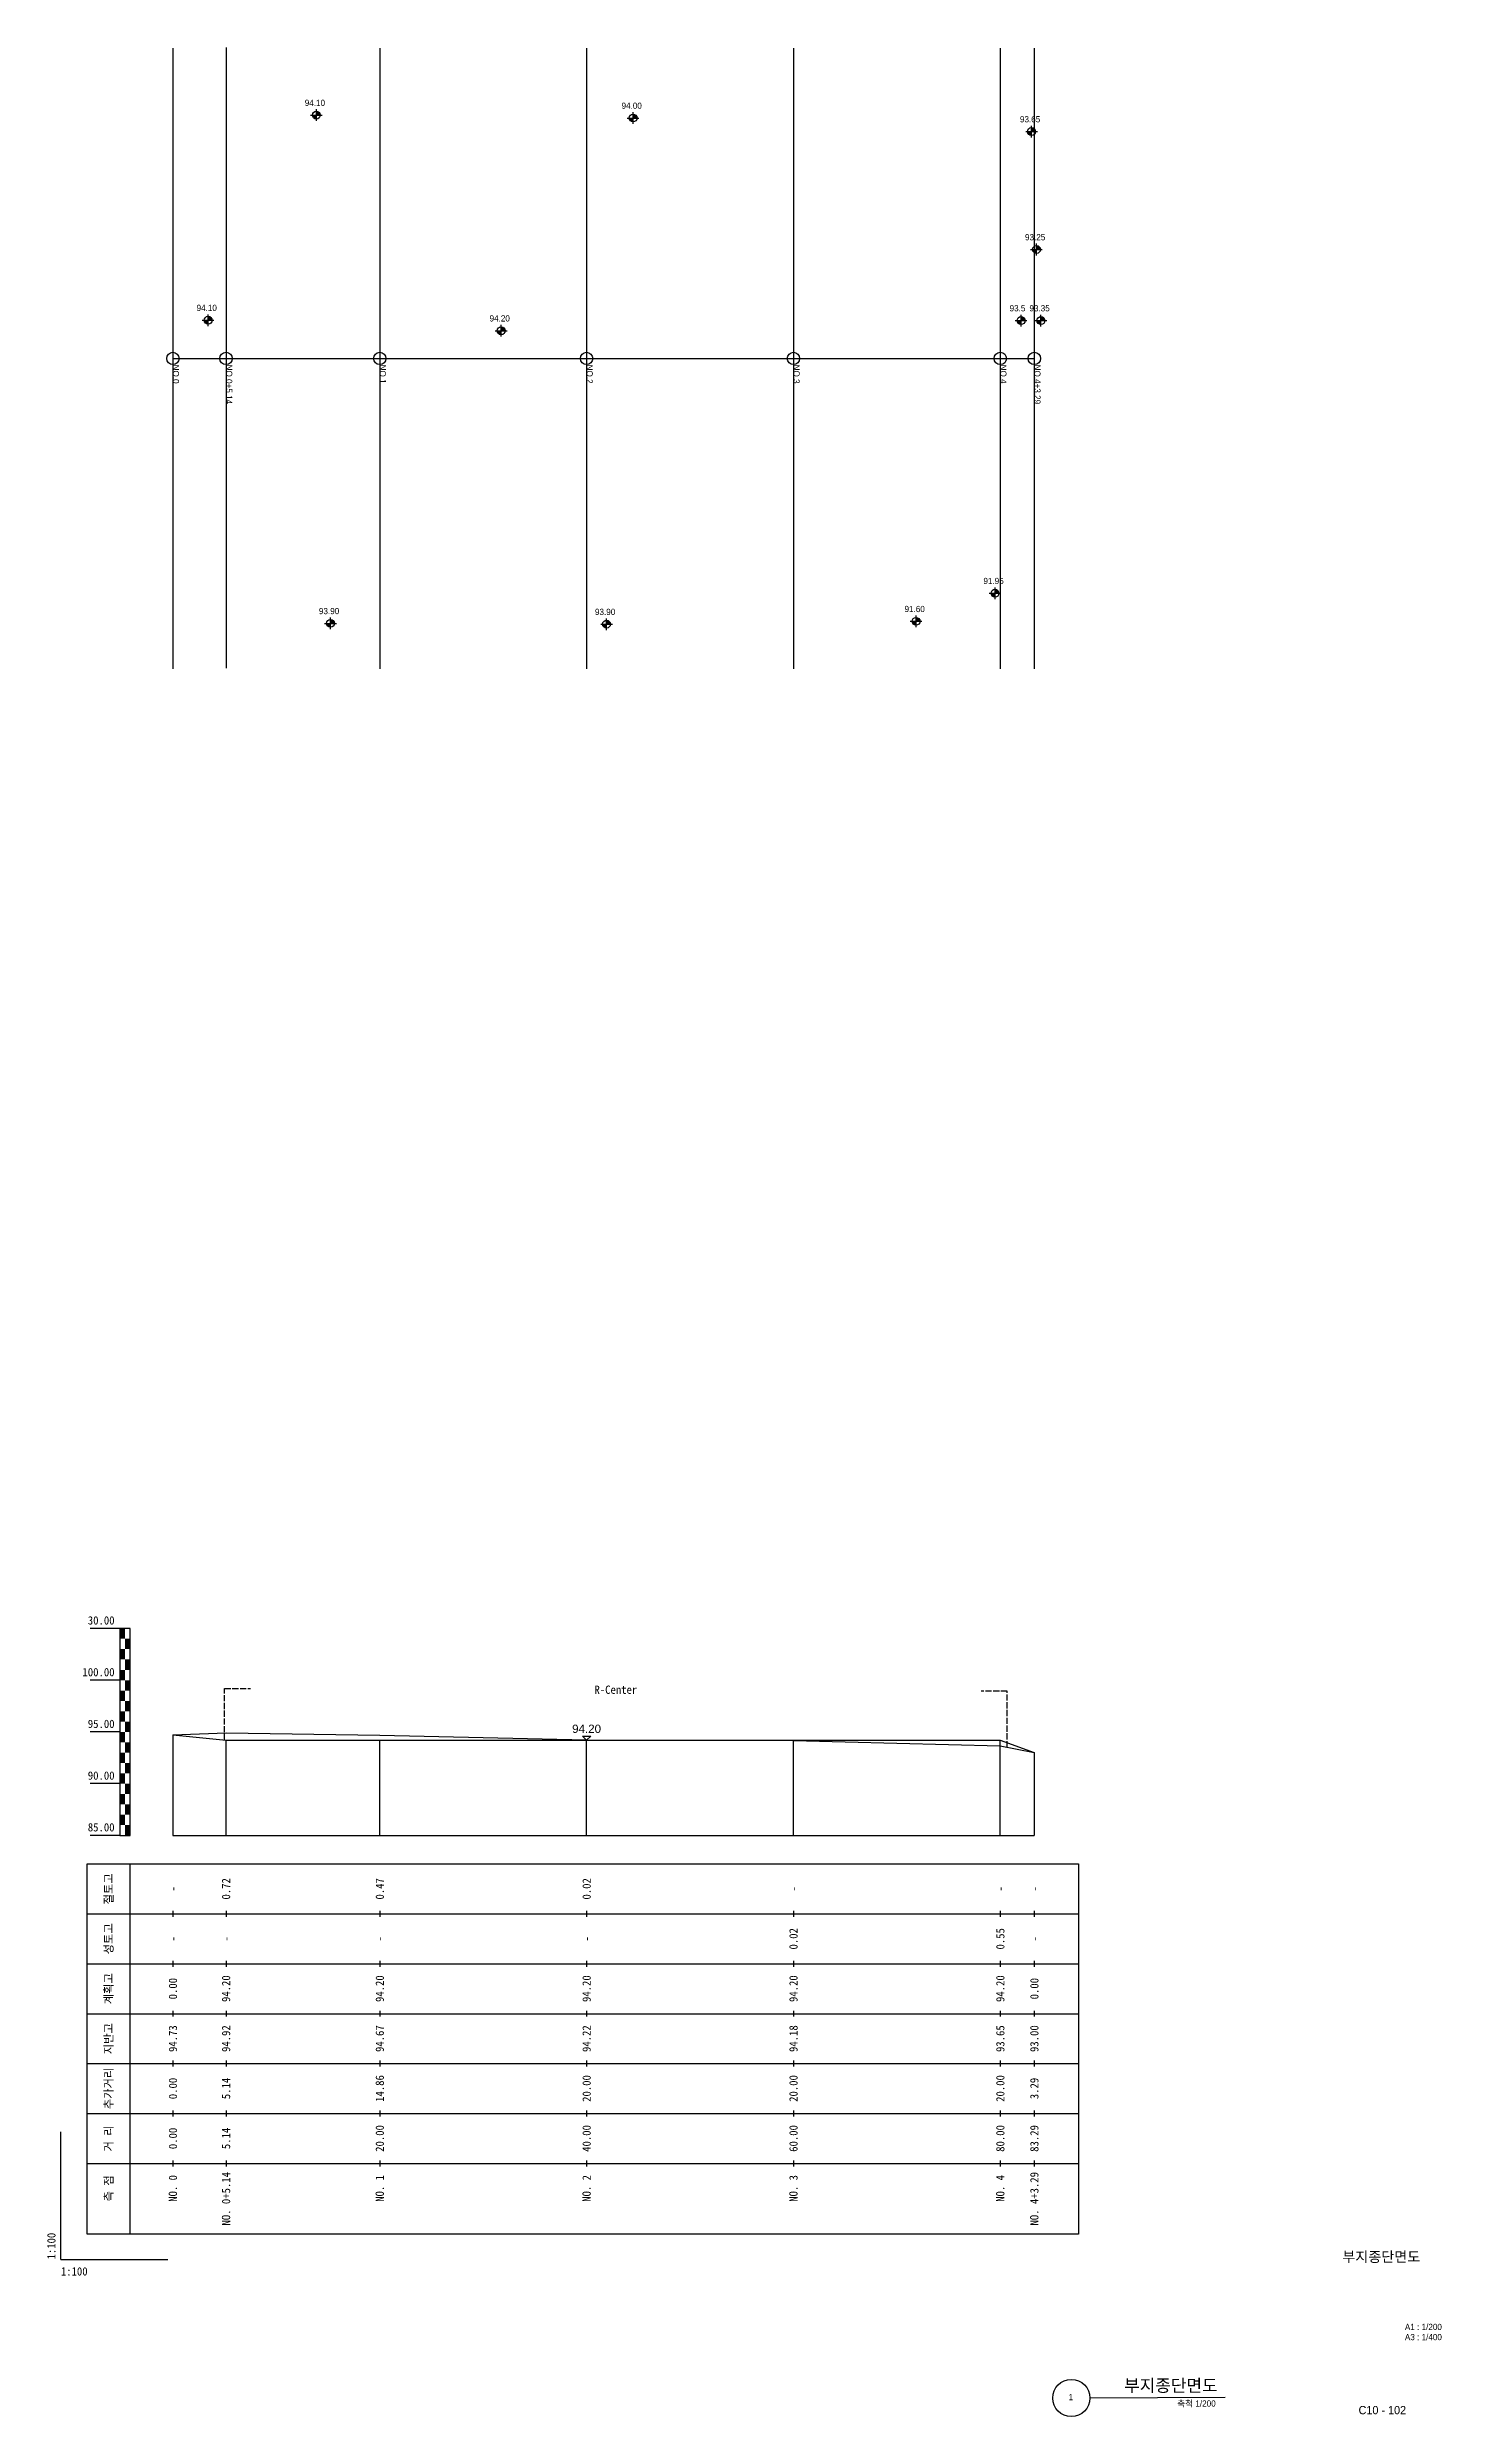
# Model space of a CAD drawing. Header units: inches. Extents: x 25 to 160, y -354 to -125.
import ezdxf
from ezdxf.enums import TextEntityAlignment as Align

# ---------------------------------------------------------------- set-up
doc = ezdxf.new("R2010")
doc.units = ezdxf.units.IN
doc.header["$MEASUREMENT"] = 0
doc.linetypes.add('ACAD_ISO02W100', pattern=[15, 12, -3])
for name, color, linetype in [('-$-FH', 2, 'Continuous'), ('-C-계획고', 3, 'Continuous'), ('-C-지반고', 1, 'Continuous'), ('-C-측점', 6, 'Continuous'), ('_CR_인출선', 1, 'Continuous'), ('_CR_종단테이블가는선', 1, 'Continuous'), ('_CR_종단테이블굵은선', 4, 'Continuous'), ('_CR_종단테이블내용문자', 3, 'Continuous'), ('_CR_종단테이블제목문자', 6, 'Continuous'), ('_CR_폴대', 4, 'Continuous'), ('XR-SHEET$1$SHT', 5, 'Continuous')]:
    doc.layers.add(name, color=color, linetype=linetype)
doc.styles.get("Standard").update_dxf_attribs({"font": 'arial_0.ttf'})
doc.styles.add('돋움', font='DotumChe.TTF')
doc.styles.add('돋음', font='Dotum.ttf')

# ---------------------------------------------------------------- blocks, each defined once
blk = doc.blocks.new('공사사')
at = {"layer": '-$-FH'}
h = blk.add_hatch(color=256, dxfattribs=at)
h.paths.add_polyline_path([(0, 0), (0.71, 0, 0.414214), (0, 0.71)])
h.paths.add_polyline_path([(0, -0.71), (0, 0), (-0.71, 0, 0.414214)])
for p, q in [((-1.06, 0), (1.06, 0)), ((0, -1.06), (0, 1.06))]:
    blk.add_line(p, q, dxfattribs=at)
blk.add_circle((0, 0), 0.713, dxfattribs=at)
blk = doc.blocks.new('A$C4e7437a8')
at = {"layer": '-C-계획고', "color": 7}
blk.add_lwpolyline([(0.4, 0.39), (0, 0), (-0.4, 0.39)], close=True, dxfattribs=at)
blk.add_text('94.20', height=0.8, dxfattribs=at).set_placement((0, 1.1), align=Align.MIDDLE_CENTER)

msp = doc.modelspace()

# ---------------------------------------------------------------- linework, layer by layer
at = {"layer": '-C-지반고', "linetype": 'ACAD_ISO02W100', "ltscale": 0.05}
for points in [[(42.18, -289), (42.18, -284), (44.68, -284)], [(117.85, -289.69), (117.85, -284.27), (115.35, -284.27)]]:
    msp.add_lwpolyline(points, dxfattribs=at)
at = {"layer": '-C-측점'}
for points in [[(37.19, -125.44), (37.19, -185.44)], [(42.33, -125.37), (42.33, -185.37)], [(57.19, -125.44), (57.19, -185.44)], [(77.19, -125.44), (77.19, -185.44)], [(97.19, -125.44), (97.19, -185.44)], [(117.19, -125.44), (117.19, -185.44)], [(120.48, -125.44), (120.48, -185.44)], [(37.19, -155.44), (120.48, -155.44)]]:
    msp.add_lwpolyline(points, dxfattribs=at)
for centre in [(37.19, -155.44), (42.33, -155.44), (57.19, -155.44), (77.19, -155.44), (97.19, -155.44), (117.19, -155.44), (120.48, -155.44)]:
    msp.add_circle(centre, 0.6, dxfattribs=at)
at = {"color": 1}
msp.add_lwpolyline([(37.19, -288.48), (42.33, -288.29), (57.19, -288.54), (77.19, -288.99), (97.19, -289.03), (117.19, -289.56), (120.48, -290.21)], dxfattribs=at)
at = {"color": 3}
msp.add_lwpolyline([(37.19, -288.48), (42.33, -289.01), (57.19, -289.01), (77.19, -289.01), (97.19, -289.01), (117.19, -289.01), (120.48, -290.21)], dxfattribs=at)
at = {"color": 2}
for points in [[(37.19, -288.48), (37.19, -298.21)], [(42.33, -298.21), (42.33, -289.01)], [(57.19, -298.21), (57.19, -289.01)], [(77.19, -298.21), (77.19, -289.01)], [(77.19, -298.21), (77.19, -289.01)], [(97.19, -298.21), (97.19, -289.01)], [(117.19, -298.21), (117.19, -289.01)], [(120.48, -290.21), (120.48, -298.21)], [(37.19, -298.21), (120.48, -298.21)]]:
    msp.add_lwpolyline(points, dxfattribs=at)
at = {"layer": '_CR_인출선', "flags": 128}
for points in [[(26.36, -339.21, 0, 0, 0), (26.36, -327.9, 0.517, 0, 0), (26.36, -326.87, 0, 0, 0)], [(26.36, -339.21, 0, 0, 0), (35.67, -339.21, 0.517, 0, 0), (36.7, -339.21, 0, 0, 0)]]:
    msp.add_lwpolyline(points, format="xyseb", dxfattribs=at)
for points in [[(26.36, -339.21), (26.36, -326.87)], [(26.36, -339.21), (36.7, -339.21)]]:
    msp.add_lwpolyline(points, dxfattribs=at)
at = {"layer": '_CR_종단테이블가는선'}
for p, q in [((28.91, -305.79), (124.74, -305.79)), ((28.91, -310.62), (124.74, -310.62)), ((28.91, -315.45), (124.74, -315.45)), ((28.91, -320.27), (124.74, -320.27)), ((28.91, -325.1), (124.74, -325.1)), ((28.91, -329.92), (124.74, -329.92))]:
    msp.add_line(p, q, dxfattribs=at)
at = {"layer": '_CR_종단테이블굵은선'}
for p, q in [((28.91, -336.75), (28.91, -300.97)), ((28.91, -300.97), (124.74, -300.97)), ((124.74, -300.97), (124.74, -336.75)), ((124.74, -336.75), (28.91, -336.75))]:
    msp.add_line(p, q, dxfattribs=at)
at = {"layer": '_CR_종단테이블굵은선', "flags": 128}
msp.add_lwpolyline([(33.05, -336.75), (33.05, -300.97)], dxfattribs=at)
at = {"layer": '_CR_종단테이블내용문자'}
for p, q in [((37.19, -305.5), (37.19, -306.08)), ((42.33, -305.5), (42.33, -306.08)), ((57.19, -305.5), (57.19, -306.08)), ((77.19, -305.5), (77.19, -306.08)), ((97.19, -305.5), (97.19, -306.08)), ((117.19, -305.5), (117.19, -306.08)), ((120.48, -305.5), (120.48, -306.08)), ((37.19, -310.33), (37.19, -310.91)), ((42.33, -310.33), (42.33, -310.91)), ((57.19, -310.33), (57.19, -310.91)), ((77.19, -310.33), (77.19, -310.91)), ((97.19, -310.33), (97.19, -310.91)), ((117.19, -310.33), (117.19, -310.91)), ((120.48, -310.33), (120.48, -310.91)), ((37.19, -315.16), (37.19, -315.73)), ((42.33, -315.16), (42.33, -315.73)), ((57.19, -315.16), (57.19, -315.73)), ((77.19, -315.16), (77.19, -315.73)), ((97.19, -315.16), (97.19, -315.73)), ((117.19, -315.16), (117.19, -315.73)), ((120.48, -315.16), (120.48, -315.73)), ((37.19, -319.98), (37.19, -320.56)), ((42.33, -319.98), (42.33, -320.56)), ((57.19, -319.98), (57.19, -320.56)), ((77.19, -319.98), (77.19, -320.56)), ((97.19, -319.98), (97.19, -320.56)), ((117.19, -319.98), (117.19, -320.56)), ((120.48, -319.98), (120.48, -320.56)), ((37.19, -324.81), (37.19, -325.39)), ((42.33, -324.81), (42.33, -325.39)), ((57.19, -324.81), (57.19, -325.39)), ((77.19, -324.81), (77.19, -325.39)), ((97.19, -324.81), (97.19, -325.39)), ((117.19, -324.81), (117.19, -325.39)), ((120.48, -324.81), (120.48, -325.39)), ((37.19, -329.63), (37.19, -330.21)), ((42.33, -329.63), (42.33, -330.21)), ((57.19, -329.63), (57.19, -330.21)), ((77.19, -329.63), (77.19, -330.21)), ((97.19, -329.63), (97.19, -330.21)), ((117.19, -329.63), (117.19, -330.21)), ((120.48, -329.63), (120.48, -330.21))]:
    msp.add_line(p, q, dxfattribs=at)
at = {"layer": '_CR_폴대', "flags": 128}
for points in [[(32.05, -278.21), (29.18, -278.21)], [(33.05, -298.21), (33.05, -278.21), (32.05, -278.21), (32.05, -298.21), (33.05, -298.21)], [(32.05, -283.21), (29.18, -283.21)], [(32.05, -288.21), (29.18, -288.21)], [(32.05, -293.21), (29.18, -293.21)], [(32.05, -298.21), (29.18, -298.21)]]:
    msp.add_lwpolyline(points, dxfattribs=at)
at = {"layer": '_CR_폴대'}
for points in [[(32.05, -278.21), (32.55, -278.21), (32.05, -279.21), (32.55, -279.21)], [(33.05, -279.21), (32.55, -279.21), (33.05, -280.21), (32.55, -280.21)], [(32.05, -280.21), (32.55, -280.21), (32.05, -281.21), (32.55, -281.21)], [(33.05, -281.21), (32.55, -281.21), (33.05, -282.21), (32.55, -282.21)], [(32.05, -282.21), (32.55, -282.21), (32.05, -283.21), (32.55, -283.21)], [(33.05, -283.21), (32.55, -283.21), (33.05, -284.21), (32.55, -284.21)], [(32.05, -284.21), (32.55, -284.21), (32.05, -285.21), (32.55, -285.21)], [(32.05, -286.21), (32.55, -286.21), (32.05, -287.21), (32.55, -287.21)], [(33.05, -285.21), (32.55, -285.21), (33.05, -286.21), (32.55, -286.21)], [(32.05, -288.21), (32.55, -288.21), (32.05, -289.21), (32.55, -289.21)], [(33.05, -287.21), (32.55, -287.21), (33.05, -288.21), (32.55, -288.21)], [(32.05, -290.21), (32.55, -290.21), (32.05, -291.21), (32.55, -291.21)], [(33.05, -289.21), (32.55, -289.21), (33.05, -290.21), (32.55, -290.21)], [(32.05, -292.21), (32.55, -292.21), (32.05, -293.21), (32.55, -293.21)], [(33.05, -291.21), (32.55, -291.21), (33.05, -292.21), (32.55, -292.21)], [(32.05, -294.21), (32.55, -294.21), (32.05, -295.21), (32.55, -295.21)], [(33.05, -293.21), (32.55, -293.21), (33.05, -294.21), (32.55, -294.21)], [(33.05, -295.21), (32.55, -295.21), (33.05, -296.21), (32.55, -296.21)], [(32.05, -296.21), (32.55, -296.21), (32.05, -297.21), (32.55, -297.21)], [(33.05, -297.21), (32.55, -297.21), (33.05, -298.21), (32.55, -298.21)]]:
    msp.add_solid(points, dxfattribs=at)
at = {"layer": 'XR-SHEET$1$SHT', "color": 7}
msp.add_line((125.86, -352.59), (138.93, -352.52), dxfattribs=at)
msp.add_circle((124.06, -352.6), 1.8, dxfattribs=at)

# ---------------------------------------------------------------- block references
at = {"layer": '-$-FH', "xscale": 0.5333333333493003, "yscale": 0.5333333333493003, "zscale": 0.5333333333493003}
for p in [(51.06, -131.92), (81.69, -132.2), (120.21, -133.51), (120.69, -144.91), (40.6, -151.75), (68.93, -152.76), (119.2, -151.78), (121.12, -151.78), (116.68, -178.14), (52.43, -181.05), (79.12, -181.13), (109.05, -180.85, 91.6)]:
    msp.add_blockref('공사사', p, dxfattribs=at)
msp.add_blockref('A$C4e7437a8', (77.19, -289.01))

# ---------------------------------------------------------------- texts
at = {"layer": '-$-FH', "style": '돋음'}
for s, p in [('94.10', (49.94, -131.03)), ('94.00', (80.57, -131.31)), ('93.65', (119.09, -132.62)), ('93.25', (119.58, -144.02)), ('94.10', (39.48, -150.85)), ('93.5', (118.09, -150.89)), ('93.35', (120.01, -150.89)), ('94.20', (67.81, -151.87)), ('91.95', (115.56, -177.25)), ('93.90', (51.31, -180.16)), ('93.90', (78, -180.24)), ('91.60', (107.93, -179.96, 91.6))]:
    msp.add_text(s, height=0.6, dxfattribs=at).set_placement(p)
at = {"layer": '-C-지반고', "color": 0, "style": '돋움'}
msp.add_text('R-Center', height=0.8, dxfattribs=at).set_placement((80.02, -284.13, -85.5), align=Align.MIDDLE_CENTER)
at = {"layer": '-C-측점', "style": '돋음'}
for s, p in [('NO.0', (37.19, -156.04)), ('NO.0+5.14', (42.33, -156.04)), ('NO.1', (57.19, -156.04)), ('NO.2', (77.19, -156.04)), ('NO.3', (97.19, -156.04)), ('NO.4', (117.19, -156.04)), ('NO.4+3.29', (120.48, -156.04))]:
    msp.add_text(s, height=0.6, rotation=270, dxfattribs=at).set_placement(p)
at = {"layer": '_CR_인출선', "style": '돋움'}
msp.add_text('1:100', height=0.8, rotation=90, dxfattribs=at).set_placement((25.84, -339.21))
msp.add_text('1:100', height=0.8, dxfattribs=at).set_placement((26.36, -340.76))
at = {"layer": '_CR_종단테이블내용문자', "style": '돋움'}
for s, p in [('-', (37.19, -303.38)), ('0.72', (42.33, -303.38)), ('0.47', (57.19, -303.38)), ('0.02', (77.19, -303.38)), ('-', (97.19, -303.38)), ('-', (117.19, -303.38)), ('-', (120.48, -303.38)), ('-', (37.19, -308.21)), ('-', (42.33, -308.21)), ('-', (57.19, -308.21)), ('-', (77.19, -308.21)), ('0.02', (97.19, -308.21)), ('0.55', (117.19, -308.21)), ('-', (120.48, -308.21)), ('0.00', (37.19, -313.03)), ('94.20', (42.33, -313.03)), ('94.20', (57.19, -313.03)), ('94.20', (77.19, -313.03)), ('94.20', (97.19, -313.03)), ('94.20', (117.19, -313.03)), ('0.00', (120.48, -313.03)), ('94.73', (37.19, -317.86)), ('94.92', (42.33, -317.86)), ('94.67', (57.19, -317.86)), ('94.22', (77.19, -317.86)), ('94.18', (97.19, -317.86)), ('93.65', (117.19, -317.86)), ('93.00', (120.48, -317.86)), ('0.00', (37.19, -322.68)), ('5.14', (42.33, -322.68)), ('14.86', (57.19, -322.68)), ('20.00', (77.19, -322.68)), ('20.00', (97.19, -322.68)), ('20.00', (117.19, -322.68)), ('3.29', (120.48, -322.68)), ('0.00', (37.19, -327.51)), ('5.14', (42.33, -327.51)), ('20.00', (57.19, -327.51)), ('40.00', (77.19, -327.51)), ('60.00', (97.19, -327.51)), ('80.00', (117.19, -327.51)), ('83.29', (120.48, -327.51)), ('NO. 0', (37.19, -332.34)), ('NO. 0+5.14', (42.33, -333.34)), ('NO. 1', (57.19, -332.34)), ('NO. 2', (77.19, -332.34)), ('NO. 3', (97.19, -332.34)), ('NO. 4', (117.19, -332.34)), ('NO. 4+3.29', (120.48, -333.34))]:
    msp.add_text(s, height=0.8, rotation=90, dxfattribs=at).set_placement(p, align=Align.MIDDLE_CENTER)
at = {"layer": '_CR_종단테이블제목문자', "style": '돋움'}
for s, p in [('절토고', (30.98, -303.38)), ('성토고', (30.98, -308.21)), ('계획고', (30.98, -313.03)), ('지반고', (30.98, -317.86)), ('추가거리', (30.98, -322.68)), ('거 리', (30.98, -327.51)), ('측 점', (30.98, -332.34))]:
    msp.add_text(s, height=0.8, rotation=90, dxfattribs=at).set_placement(p, align=Align.MIDDLE_CENTER)
at = {"layer": '_CR_폴대', "style": '돋움'}
for s, p in [('30.00', (31.55, -277.83)), ('100.00', (31.55, -282.83)), ('95.00', (31.55, -287.83)), ('90.00', (31.55, -292.83)), ('85.00', (31.55, -297.83))]:
    msp.add_text(s, height=0.8, dxfattribs=at).set_placement(p, align=Align.RIGHT)
at = {"layer": 'XR-SHEET$1$SHT', "color": 3, "style": '돋음'}
for s, height, p in [('부지종단면도', 1, (154.03, -338.95)), ('A1 : 1/200', 0.6, (158.1, -345.73)), ('A3 : 1/400', 0.6, (158.1, -346.71)), ('C10 - 102', 0.8, (154.13, -353.77))]:
    msp.add_text(s, height=height, dxfattribs=at).set_placement(p, align=Align.MIDDLE_CENTER)
msp.add_text('1', height=0.6, dxfattribs=at).set_placement((124.01, -352.51), align=Align.MIDDLE)
msp.add_text('부지종단면도', height=1.2, dxfattribs=at).set_placement((138.2, -352.35), align=Align.BOTTOM_RIGHT)
msp.add_text('축척 1/200', height=0.6, dxfattribs=at).set_placement((138.02, -352.83), align=Align.TOP_RIGHT)

doc.saveas('drawing.dxf')
